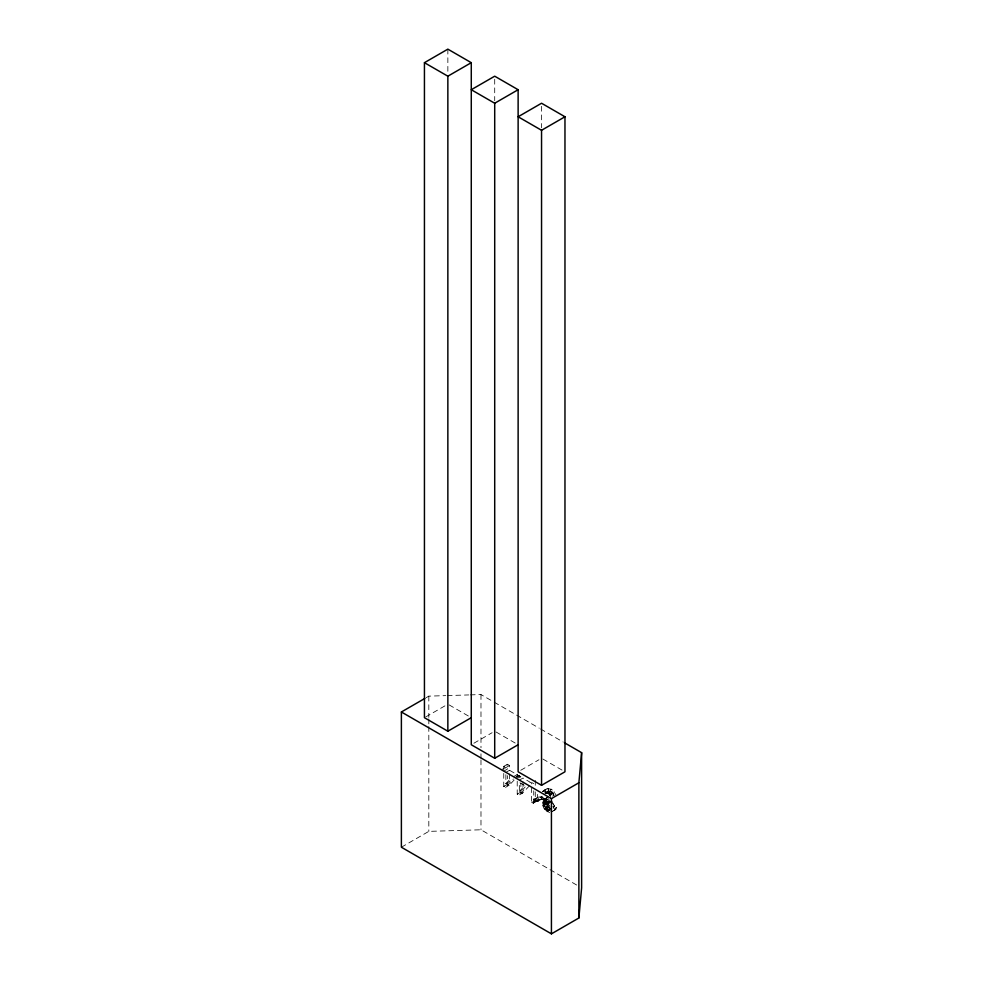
<?xml version="1.0" encoding="UTF-8"?>
<svg xmlns="http://www.w3.org/2000/svg" width="983" height="983" viewBox="0 0 983 983"><rect width="100%" height="100%" fill="white"/><g stroke="black" fill="none" stroke-linecap="round" stroke-linejoin="round"><path stroke-width="0.74" stroke-dasharray="4.92 3.69" d="M549.669 810.066L546.388 808.812L544.914 806.183L545.934 800.15L544.164 796.93M550.591 797.582L550.701 794.178L553.036 790.553L551.23 789.214L547.039 788.624L543.378 790.737L542.358 791.684L545.528 790.897L547.039 788.624L543.378 790.737L544.299 793.871M545.393 792.101L545.528 790.897M548.698 807.498L544.115 808.37L544.914 806.183L549.509 800.998L545.037 809.611L550.05 806.699L546.45 811L550.111 808.886C547.629 806.711 545.135 802.853 546.843 799.56L547.531 799.068L543.181 801.673C541.215 806.121 545.344 811.43 549.669 812.585M553.331 810.471L554.744 810.336L556.525 807.535L554.4 805.863L551.954 801.587L547.162 803.209L547.384 801.317L551.033 799.204L548.305 803.701L545.848 803.111L543.869 801.182L546.843 799.56M550.922 794.805L553.355 793.404L551.217 791.241L548.674 790.983L547.642 793.355L548.674 790.983L549.976 790.762L552.483 792.249L554.252 795.468L551.217 795.505M545.516 793.17L549.976 790.762L545.024 793.084L548.674 790.983L553.355 793.404L548.821 794.362L551.23 789.214L545.024 793.084L545.086 790.43L548.747 788.317L547.556 793.355L549.706 795.517L554.363 792.065L556.12 795.222M503.751 769.972L503.751 766.384L505.876 767.612L507.412 764.27L509.538 765.499L509.538 770.291L520.867 776.828L517.218 778.941M552.606 803.48L554.4 805.863L547.605 809.771L545.037 809.611L549.214 805.593L548.575 804.069L544.914 806.183L542.579 803.689L546.241 801.575L541.658 799.105L538.537 799.658L536.644 801.243L535.268 800.445L531.606 802.558L537.996 801.219L541.658 796.734L537.394 797.238L533.732 799.351L533.818 802.398L532.983 803.357L531.606 802.558L531.606 782.468L533.732 783.697M541.965 796.242L545.848 803.111L547.384 801.317L548.883 801.907M505.876 774.653L505.876 783.672L511.307 777.786M505.876 783.672L509.538 781.559L512.254 778.622M519.343 791.45L524.762 785.564L519.343 782.431L519.343 791.45L523.005 789.337L525.708 786.388M553.331 807.952L554.4 805.863L552.864 809.648L556.525 807.535L553.404 810.311M503.751 773.424L503.751 786.388L505.483 787.395L513.396 778.991M517.218 781.202L517.218 794.166L518.95 795.173L525.868 787.813M529.53 785.7L522.612 793.06L518.95 795.173M518.533 777.737L518.533 775.489L509.145 785.282L505.483 787.395M551.266 807.657L547.654 811.823L551.905 810.815M545.97 793.613L547.961 791.757M548.6 796.697L544.938 798.81L544.963 801.022L545.934 800.15L547.384 801.317L548.305 803.701L551.475 800.776M548.686 801.587L544.766 805.003L542.579 803.689L546.437 803.172L541.658 799.105L541.658 796.734L537.996 798.847L533.732 799.351L534.875 801.772L540.011 799.216L532.983 803.357L537.48 800.285M544.963 801.022L548.625 798.909L543.771 799.818L544.938 798.81L542.579 797.938L546.241 795.825M552.323 811.614L556.022 809.12L552.36 811.233M545.393 793.146L548.674 790.983M545.024 803.701L549.509 800.998L545.024 803.701L542.702 802.656L546.351 800.543L543.181 801.673L545.024 803.701L543.869 801.182M426.217 697.647L428.821 696.136L445.704 695.632M425.737 716.939L446.552 704.922M473.88 743.234L492.102 732.716M503.751 766.384L507.412 764.27L507.412 769.062L503.751 771.176M501.404 769.824L505.065 767.711L507.412 769.062M505.876 767.612L509.538 765.499M505.876 772.405L509.538 770.291M520.732 770.279L538.942 759.761M513.396 776.742L517.058 774.629M514.871 777.59L518.533 775.489M507.412 784.274L503.751 786.388L509.145 785.282L507.412 784.274L507.412 775.636M401.383 847.223L428.821 831.372L480.982 829.787L577.648 885.597M519.343 780.17L523.005 778.057L530.513 782.407L526.863 784.52M520.867 792.052L517.218 794.166L522.612 793.06L520.867 792.052L520.867 783.414M543.574 790.971L546.02 789.57L543.378 790.737M546.327 792.876L551.217 791.241L547.556 793.355L553.036 790.553L554.363 792.065L552.458 797.336L549.386 792.667L545.086 790.43L546.327 792.876L547.556 793.355L552.483 792.249L548.821 794.362M537.394 794.387L537.394 797.238L535.747 798.823L537.996 801.219L541.658 799.105L536.349 801.317L533.732 799.351L533.732 790.811M543.771 799.818L547.433 797.705L542.579 797.938M543.181 801.673L548.367 798.749M542.776 805.286L546.867 804.524L543.206 806.638L544.914 806.183L542.776 805.286L546.437 803.172M547.162 803.209L550.824 801.096L545.848 803.111M548.428 802.902L544.766 805.003L542.702 802.656L546.241 801.575M548.305 803.701L551.954 801.587M549.214 805.593L544.115 808.37L545.553 807.707M546.45 811L551.316 809.709L547.654 811.823L547.605 809.771M531.606 802.558L536.644 801.243M545.037 809.611L550.111 808.886M543.206 806.638L547.764 806.257M447.228 695.583L468.707 694.932M470.243 694.883L480.982 694.563L492.901 701.444M494.216 702.206L539.249 728.194M540.564 728.968L563.087 741.956M449.157 704.922L469.985 716.939M496.01 731.966L515.522 743.234M542.849 759.011L562.362 770.279M536.349 801.317L535.747 798.823L539.409 796.709L537.996 798.847L537.996 801.219M549.386 792.667L549.706 795.517M541.547 106.311L541.547 127.79M535.268 780.355L535.268 786.093M535.268 791.831L535.268 800.445M523.005 781.817L523.005 789.337M519.343 775.39L519.343 777.774M517.218 774.162L517.218 777.75M509.538 774.051L509.538 781.559M494.707 79.267L494.707 100.745M480.982 694.563L480.982 747.744M480.982 753.814L480.982 758.372M480.982 759.896L480.982 829.787M447.855 49.15L447.855 73.688M428.821 696.136L428.821 717.418M428.821 718.929L428.821 725.012M428.821 726.535L428.821 831.372M538.537 799.658L533.818 802.398L538.537 799.658"/><path stroke-width="1.47" d="M424.902 698.409L401.383 711.987L401.383 847.223L551.426 933.85L578.876 917.999L578.876 782.775L581.617 752.659L564.402 742.73M578.876 917.999L581.617 887.895L581.617 752.659M471.275 717.688L447.855 731.217L424.435 717.688L424.435 62.679L447.855 49.15L471.275 62.679L471.275 744.745L494.707 758.262L518.127 744.745M424.435 62.679L447.855 76.195L471.275 62.679M518.127 89.723L494.707 76.195L471.275 89.723L494.707 103.24L518.127 89.723L518.127 771.79L541.547 785.306L564.967 771.79L564.967 116.768L541.547 103.24L518.127 116.768L541.547 130.284L564.967 116.768M401.383 711.987L551.426 798.614L578.876 782.775M551.426 798.614L551.426 933.85M541.547 130.284L541.547 785.306M494.707 103.24L494.707 758.262M447.855 76.195L447.855 731.217"/></g></svg>
